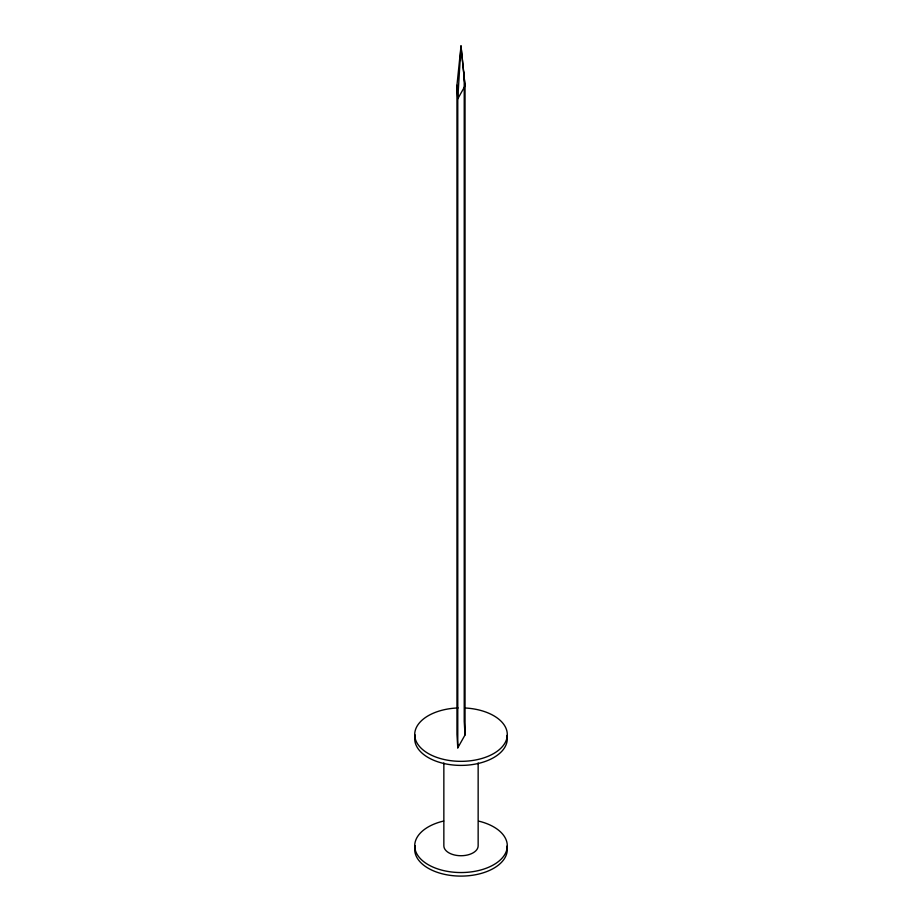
<?xml version="1.0" encoding="UTF-8"?>
<svg xmlns="http://www.w3.org/2000/svg" width="922" height="922" viewBox="0 0 922 922"><rect width="100%" height="100%" fill="white"/><g stroke="black" fill="none" stroke-linecap="round" stroke-linejoin="round"><path stroke-width="1.38" d="M456.955 85.262L461 46.1L465.045 85.919L465.045 734.949L457.773 747.846L456.955 734.292L456.955 85.262L457.773 98.827L457.773 747.846L458.453 745.068M465.045 734.949L464.227 721.384L464.227 72.354M478.149 762.955L478.149 845.82A17.149 9.9 0 0 1 461 855.731A17.149 9.9 0 0 1 443.851 845.82L443.851 762.955M506.95 735.422A46.296 26.726 0 0 1 460.574 765.398A46.296 26.726 0 0 1 415.154 734.938M464.803 707.981A46.296 26.726 0 0 1 500.3 748.745A46.296 26.726 0 0 1 421.262 748.33A46.296 26.726 0 0 1 458.05 707.946M479.106 821.225A46.296 26.726 0 0 1 497.465 862.289A46.296 26.726 0 0 1 424.016 861.897A46.296 26.726 0 0 1 443.678 821.041M506.95 846.119A46.296 26.726 0 0 1 460.574 876.096A46.296 26.726 0 0 1 415.154 845.635M461 46.1L457.773 98.827L465.045 85.919L461 46.1"/></g></svg>
